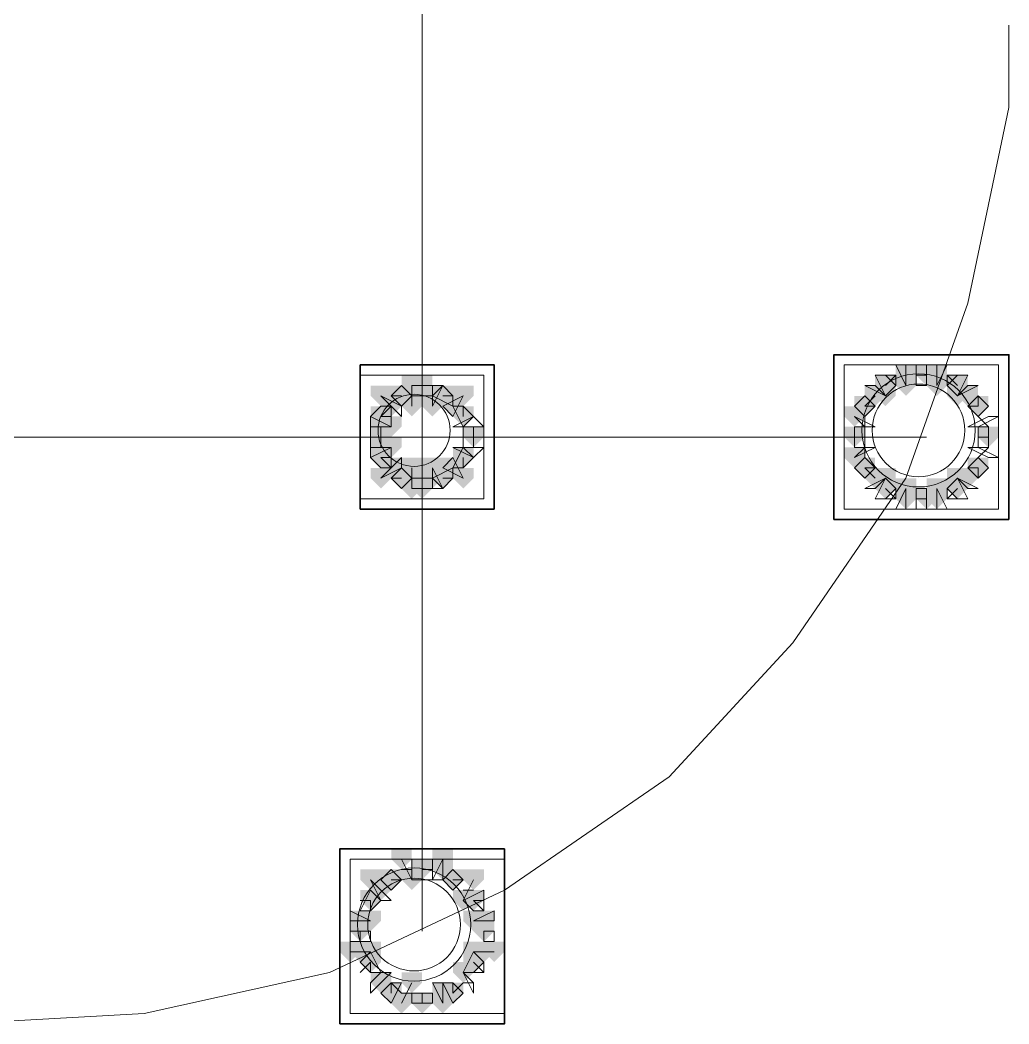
# Model space of a CAD drawing. Header units: millimetres. Extents: x 2315 to 4619, y 1334 to 1897.
# Drawn here: x 4200.13 to 4205.99, y 1535.71 to 1541.67 of the extents above; entities that cross this region are included whole.
import ezdxf

# ---------------------------------------------------------------- set-up
doc = ezdxf.new("R2010")
doc.units = ezdxf.units.MM
for name, color, linetype, true_color in [('PDF_10', 7, 'Continuous', 0x00b85c), ('PDF_AXIS', 7, 'Continuous', 0x00b85c), ('PDF_柱构件', 7, 'Continuous', 0x00b85c), ('PDF_转运站初步方案', 7, 'Continuous', 0x00b85c)]:
    doc.layers.add(name, color=color, linetype=linetype, true_color=true_color)
doc.layers.add('PDF_中心线层', color=1, linetype='Continuous')
doc.layers.add('PDF_粗实线层', color=7, linetype='Continuous')

msp = doc.modelspace()

# ---------------------------------------------------------------- hatches: boundary and pattern name
at = {"layer": 'PDF_10', "transparency": 33554559}
for points in [[(4205.5059, 1539.6195), (4205.4448, 1539.6195), (4205.4448, 1539.5584), (4205.5059, 1539.4974), (4205.567, 1539.5584), (4205.567, 1539.6195)], [(4205.5059, 1539.6195), (4205.4448, 1539.6195), (4205.4448, 1539.5584), (4205.5059, 1539.4974), (4205.567, 1539.5584), (4205.567, 1539.6195)], [(4202.5129, 1539.5584), (4202.4519, 1539.5584), (4202.4519, 1539.4974), (4202.5129, 1539.4363), (4202.574, 1539.4974), (4202.574, 1539.5584)], [(4202.5129, 1539.5584), (4202.4519, 1539.5584), (4202.4519, 1539.4974), (4202.5129, 1539.4363), (4202.574, 1539.4974), (4202.574, 1539.5584)], [(4205.2616, 1539.5584), (4205.2005, 1539.5584), (4205.2005, 1539.4974), (4205.2616, 1539.4363), (4205.3227, 1539.4974), (4205.3227, 1539.5584)], [(4205.2616, 1539.5584), (4205.2005, 1539.5584), (4205.2005, 1539.4974), (4205.2616, 1539.4363), (4205.3227, 1539.4974), (4205.3227, 1539.5584)], [(4205.6892, 1539.5584), (4205.6281, 1539.5584), (4205.6281, 1539.4974), (4205.6892, 1539.4363), (4205.7502, 1539.4974), (4205.7502, 1539.5584)], [(4205.6892, 1539.5584), (4205.6281, 1539.5584), (4205.6281, 1539.4974), (4205.6892, 1539.4363), (4205.7502, 1539.4974), (4205.7502, 1539.5584)], [(4202.3908, 1539.4974), (4202.3297, 1539.4974), (4202.3297, 1539.4363), (4202.3908, 1539.3752), (4202.4519, 1539.4363), (4202.4519, 1539.4974)], [(4202.3908, 1539.4974), (4202.3297, 1539.4974), (4202.3297, 1539.4363), (4202.3908, 1539.3752), (4202.4519, 1539.4363), (4202.4519, 1539.4974)], [(4202.3908, 1539.4974), (4202.3297, 1539.4974), (4202.3297, 1539.4363), (4202.3908, 1539.3752), (4202.4519, 1539.4363), (4202.4519, 1539.4974)], [(4202.6351, 1539.4974), (4202.574, 1539.4974), (4202.574, 1539.4363), (4202.6351, 1539.3752), (4202.6962, 1539.4363), (4202.6962, 1539.4974)], [(4202.6351, 1539.4974), (4202.574, 1539.4974), (4202.574, 1539.4363), (4202.6351, 1539.3752), (4202.6962, 1539.4363), (4202.6962, 1539.4974)], [(4205.1394, 1539.4363), (4205.0783, 1539.4363), (4205.0783, 1539.3752), (4205.1394, 1539.3141), (4205.2005, 1539.3752), (4205.2005, 1539.4363)], [(4205.1394, 1539.4363), (4205.0783, 1539.4363), (4205.0783, 1539.3752), (4205.1394, 1539.3141), (4205.2005, 1539.3752), (4205.2005, 1539.4363)], [(4205.8113, 1539.4363), (4205.7502, 1539.4363), (4205.7502, 1539.3752), (4205.8113, 1539.3141), (4205.8724, 1539.3752), (4205.8724, 1539.4363)], [(4205.8113, 1539.4363), (4205.7502, 1539.4363), (4205.7502, 1539.3752), (4205.8113, 1539.3141), (4205.8724, 1539.3752), (4205.8724, 1539.4363)], [(4202.2686, 1539.3752), (4202.2075, 1539.3752), (4202.2075, 1539.3141), (4202.2686, 1539.253), (4202.3297, 1539.3141), (4202.3297, 1539.3752)], [(4202.2686, 1539.3752), (4202.2075, 1539.3752), (4202.2075, 1539.3141), (4202.2686, 1539.253), (4202.3297, 1539.3141), (4202.3297, 1539.3752)], [(4202.7573, 1539.3752), (4202.6962, 1539.3752), (4202.6962, 1539.3141), (4202.7573, 1539.253), (4202.8183, 1539.3141), (4202.8183, 1539.3752)], [(4202.7573, 1539.3752), (4202.6962, 1539.3752), (4202.6962, 1539.3141), (4202.7573, 1539.253), (4202.8183, 1539.3141), (4202.8183, 1539.3752)], [(4202.7573, 1539.3752), (4202.6962, 1539.3752), (4202.6962, 1539.3141), (4202.7573, 1539.253), (4202.8183, 1539.3141), (4202.8183, 1539.3752)], [(4202.2686, 1539.253), (4202.2075, 1539.253), (4202.2075, 1539.192), (4202.2686, 1539.1309), (4202.3297, 1539.192), (4202.3297, 1539.253)], [(4202.2686, 1539.253), (4202.2075, 1539.253), (4202.2075, 1539.192), (4202.2686, 1539.1309), (4202.3297, 1539.192), (4202.3297, 1539.253)], [(4202.8183, 1539.253), (4202.7573, 1539.253), (4202.7573, 1539.192), (4202.8183, 1539.1309), (4202.8794, 1539.192), (4202.8794, 1539.253)], [(4202.8183, 1539.253), (4202.7573, 1539.253), (4202.7573, 1539.192), (4202.8183, 1539.1309), (4202.8794, 1539.192), (4202.8794, 1539.253)], [(4205.0783, 1539.253), (4205.0173, 1539.253), (4205.0173, 1539.192), (4205.0783, 1539.1309), (4205.1394, 1539.192), (4205.1394, 1539.253)], [(4205.0783, 1539.253), (4205.0173, 1539.253), (4205.0173, 1539.192), (4205.0783, 1539.1309), (4205.1394, 1539.192), (4205.1394, 1539.253)], [(4205.8724, 1539.253), (4205.8113, 1539.253), (4205.8113, 1539.192), (4205.8724, 1539.1309), (4205.9335, 1539.192), (4205.9335, 1539.253)], [(4205.8724, 1539.253), (4205.8113, 1539.253), (4205.8113, 1539.192), (4205.8724, 1539.1309), (4205.9335, 1539.192), (4205.9335, 1539.253)], [(4202.2686, 1539.1309), (4202.2075, 1539.1309), (4202.2075, 1539.0698), (4202.2686, 1539.0087), (4202.3297, 1539.0698), (4202.3297, 1539.1309)], [(4202.2686, 1539.1309), (4202.2075, 1539.1309), (4202.2075, 1539.0698), (4202.2686, 1539.0087), (4202.3297, 1539.0698), (4202.3297, 1539.1309)], [(4202.7573, 1539.1309), (4202.6962, 1539.1309), (4202.6962, 1539.0698), (4202.7573, 1539.0087), (4202.8183, 1539.0698), (4202.8183, 1539.1309)], [(4202.7573, 1539.1309), (4202.6962, 1539.1309), (4202.6962, 1539.0698), (4202.7573, 1539.0087), (4202.8183, 1539.0698), (4202.8183, 1539.1309)], [(4202.7573, 1539.1309), (4202.6962, 1539.1309), (4202.6962, 1539.0698), (4202.7573, 1539.0087), (4202.8183, 1539.0698), (4202.8183, 1539.1309)], [(4205.1394, 1539.0698), (4205.0783, 1539.0698), (4205.0783, 1539.0087), (4205.1394, 1538.9476), (4205.2005, 1539.0087), (4205.2005, 1539.0698)], [(4205.1394, 1539.0698), (4205.0783, 1539.0698), (4205.0783, 1539.0087), (4205.1394, 1538.9476), (4205.2005, 1539.0087), (4205.2005, 1539.0698)], [(4205.8113, 1539.0698), (4205.7502, 1539.0698), (4205.7502, 1539.0087), (4205.8113, 1538.9476), (4205.8724, 1539.0087), (4205.8724, 1539.0698)], [(4205.8113, 1539.0698), (4205.7502, 1539.0698), (4205.7502, 1539.0087), (4205.8113, 1538.9476), (4205.8724, 1539.0087), (4205.8724, 1539.0698)], [(4202.3908, 1539.0087), (4202.3297, 1539.0087), (4202.3297, 1538.9476), (4202.3908, 1538.8866), (4202.4519, 1538.9476), (4202.4519, 1539.0087)], [(4202.3908, 1539.0087), (4202.3297, 1539.0087), (4202.3297, 1538.9476), (4202.3908, 1538.8866), (4202.4519, 1538.9476), (4202.4519, 1539.0087)], [(4202.3908, 1539.0087), (4202.3297, 1539.0087), (4202.3297, 1538.9476), (4202.3908, 1538.8866), (4202.4519, 1538.9476), (4202.4519, 1539.0087)], [(4202.6351, 1539.0087), (4202.574, 1539.0087), (4202.574, 1538.9476), (4202.6351, 1538.8866), (4202.6962, 1538.9476), (4202.6962, 1539.0087)], [(4202.6351, 1539.0087), (4202.574, 1539.0087), (4202.574, 1538.9476), (4202.6351, 1538.8866), (4202.6962, 1538.9476), (4202.6962, 1539.0087)], [(4202.5129, 1538.9476), (4202.4519, 1538.9476), (4202.4519, 1538.8866), (4202.5129, 1538.8255), (4202.574, 1538.8866), (4202.574, 1538.9476)], [(4202.5129, 1538.9476), (4202.4519, 1538.9476), (4202.4519, 1538.8866), (4202.5129, 1538.8255), (4202.574, 1538.8866), (4202.574, 1538.9476)], [(4205.2616, 1538.9476), (4205.2005, 1538.9476), (4205.2005, 1538.8866), (4205.2616, 1538.8255), (4205.3227, 1538.8866), (4205.3227, 1538.9476)], [(4205.2616, 1538.9476), (4205.2005, 1538.9476), (4205.2005, 1538.8866), (4205.2616, 1538.8255), (4205.3227, 1538.8866), (4205.3227, 1538.9476)], [(4205.6892, 1538.9476), (4205.6281, 1538.9476), (4205.6281, 1538.8866), (4205.6892, 1538.8255), (4205.7502, 1538.8866), (4205.7502, 1538.9476)], [(4205.6892, 1538.9476), (4205.6281, 1538.9476), (4205.6281, 1538.8866), (4205.6892, 1538.8255), (4205.7502, 1538.8866), (4205.7502, 1538.9476)], [(4205.5059, 1538.8866), (4205.4448, 1538.8866), (4205.4448, 1538.8255), (4205.5059, 1538.7644), (4205.567, 1538.8255), (4205.567, 1538.8866)], [(4205.5059, 1538.8866), (4205.4448, 1538.8866), (4205.4448, 1538.8255), (4205.5059, 1538.7644), (4205.567, 1538.8255), (4205.567, 1538.8866)], [(4202.5129, 1536.6876), (4202.4519, 1536.6876), (4202.4519, 1536.6265), (4202.5129, 1536.5655), (4202.574, 1536.6265), (4202.574, 1536.6876)], [(4202.5129, 1536.6876), (4202.4519, 1536.6876), (4202.4519, 1536.6265), (4202.5129, 1536.5655), (4202.574, 1536.6265), (4202.574, 1536.6876)], [(4202.3297, 1536.6265), (4202.2686, 1536.6265), (4202.2686, 1536.5655), (4202.3297, 1536.5044), (4202.3908, 1536.5655), (4202.3908, 1536.6265)], [(4202.3297, 1536.6265), (4202.2686, 1536.6265), (4202.2686, 1536.5655), (4202.3297, 1536.5044), (4202.3908, 1536.5655), (4202.3908, 1536.6265)], [(4202.3297, 1536.6265), (4202.2686, 1536.6265), (4202.2686, 1536.5655), (4202.3297, 1536.5044), (4202.3908, 1536.5655), (4202.3908, 1536.6265)], [(4202.6962, 1536.6265), (4202.6351, 1536.6265), (4202.6351, 1536.5655), (4202.6962, 1536.5044), (4202.7573, 1536.5655), (4202.7573, 1536.6265)], [(4202.6962, 1536.6265), (4202.6351, 1536.6265), (4202.6351, 1536.5655), (4202.6962, 1536.5044), (4202.7573, 1536.5655), (4202.7573, 1536.6265)], [(4202.6962, 1536.6265), (4202.6351, 1536.6265), (4202.6351, 1536.5655), (4202.6962, 1536.5044), (4202.7573, 1536.5655), (4202.7573, 1536.6265)], [(4202.2075, 1536.5044), (4202.1464, 1536.5044), (4202.1464, 1536.4433), (4202.2075, 1536.3822), (4202.2686, 1536.4433), (4202.2686, 1536.5044)], [(4202.2075, 1536.5044), (4202.1464, 1536.5044), (4202.1464, 1536.4433), (4202.2075, 1536.3822), (4202.2686, 1536.4433), (4202.2686, 1536.5044)], [(4202.8183, 1536.5044), (4202.7573, 1536.5044), (4202.7573, 1536.4433), (4202.8183, 1536.3822), (4202.8794, 1536.4433), (4202.8794, 1536.5044)], [(4202.8183, 1536.5044), (4202.7573, 1536.5044), (4202.7573, 1536.4433), (4202.8183, 1536.3822), (4202.8794, 1536.4433), (4202.8794, 1536.5044)], [(4202.1464, 1536.3211), (4202.0854, 1536.3211), (4202.0854, 1536.2601), (4202.1464, 1536.199), (4202.2075, 1536.2601), (4202.2075, 1536.3211)], [(4202.1464, 1536.3211), (4202.0854, 1536.3211), (4202.0854, 1536.2601), (4202.1464, 1536.199), (4202.2075, 1536.2601), (4202.2075, 1536.3211)], [(4202.1464, 1536.3211), (4202.0854, 1536.3211), (4202.0854, 1536.2601), (4202.1464, 1536.199), (4202.2075, 1536.2601), (4202.2075, 1536.3211)], [(4202.8794, 1536.3211), (4202.8183, 1536.3211), (4202.8183, 1536.2601), (4202.8794, 1536.199), (4202.9405, 1536.2601), (4202.9405, 1536.3211)], [(4202.8794, 1536.3211), (4202.8183, 1536.3211), (4202.8183, 1536.2601), (4202.8794, 1536.199), (4202.9405, 1536.2601), (4202.9405, 1536.3211)], [(4202.2075, 1536.1379), (4202.1464, 1536.1379), (4202.1464, 1536.0768), (4202.2075, 1536.0157), (4202.2686, 1536.0768), (4202.2686, 1536.1379)], [(4202.2075, 1536.1379), (4202.1464, 1536.1379), (4202.1464, 1536.0768), (4202.2075, 1536.0157), (4202.2686, 1536.0768), (4202.2686, 1536.1379)], [(4202.8183, 1536.1379), (4202.7573, 1536.1379), (4202.7573, 1536.0768), (4202.8183, 1536.0157), (4202.8794, 1536.0768), (4202.8794, 1536.1379)], [(4202.8183, 1536.1379), (4202.7573, 1536.1379), (4202.7573, 1536.0768), (4202.8183, 1536.0157), (4202.8794, 1536.0768), (4202.8794, 1536.1379)], [(4202.3297, 1535.9547), (4202.2686, 1535.9547), (4202.2686, 1535.8936), (4202.3297, 1535.8325), (4202.3908, 1535.8936), (4202.3908, 1535.9547)], [(4202.3297, 1535.9547), (4202.2686, 1535.9547), (4202.2686, 1535.8936), (4202.3297, 1535.8325), (4202.3908, 1535.8936), (4202.3908, 1535.9547)], [(4202.6962, 1535.9547), (4202.6351, 1535.9547), (4202.6351, 1535.8936), (4202.6962, 1535.8325), (4202.7573, 1535.8936), (4202.7573, 1535.9547)], [(4202.6962, 1535.9547), (4202.6351, 1535.9547), (4202.6351, 1535.8936), (4202.6962, 1535.8325), (4202.7573, 1535.8936), (4202.7573, 1535.9547)], [(4202.5129, 1535.8936), (4202.4519, 1535.8936), (4202.4519, 1535.8325), (4202.5129, 1535.7714), (4202.574, 1535.8325), (4202.574, 1535.8936)], [(4202.5129, 1535.8936), (4202.4519, 1535.8936), (4202.4519, 1535.8325), (4202.5129, 1535.7714), (4202.574, 1535.8325), (4202.574, 1535.8936)]]:
    msp.add_hatch(color=256, dxfattribs=at).paths.add_polyline_path(points)
at = {"layer": 'PDF_柱构件', "transparency": 33554559}
for points in [[(4205.3837, 1539.6195), (4205.3227, 1539.6195), (4205.3227, 1539.5584), (4205.3837, 1539.4974), (4205.4448, 1539.5584), (4205.4448, 1539.6195)], [(4205.567, 1539.6195), (4205.5059, 1539.6195), (4205.5059, 1539.5584), (4205.567, 1539.4974), (4205.6281, 1539.5584), (4205.6281, 1539.6195)], [(4202.4519, 1539.5584), (4202.3908, 1539.5584), (4202.3908, 1539.4974), (4202.4519, 1539.4363), (4202.5129, 1539.4974), (4202.5129, 1539.5584)], [(4205.3837, 1539.5584), (4205.3227, 1539.5584), (4205.3227, 1539.4974), (4205.3837, 1539.4363), (4205.4448, 1539.4974), (4205.4448, 1539.5584)], [(4205.567, 1539.5584), (4205.5059, 1539.5584), (4205.5059, 1539.4974), (4205.567, 1539.4363), (4205.6281, 1539.4974), (4205.6281, 1539.5584)], [(4202.2686, 1539.4974), (4202.2075, 1539.4974), (4202.2075, 1539.4363), (4202.2686, 1539.3752), (4202.3297, 1539.4363), (4202.3297, 1539.4974)], [(4202.4519, 1539.4974), (4202.3908, 1539.4974), (4202.3908, 1539.4363), (4202.4519, 1539.3752), (4202.5129, 1539.4363), (4202.5129, 1539.4974)], [(4202.574, 1539.4974), (4202.5129, 1539.4974), (4202.5129, 1539.4363), (4202.574, 1539.3752), (4202.6351, 1539.4363), (4202.6351, 1539.4974)], [(4202.7573, 1539.4974), (4202.6962, 1539.4974), (4202.6962, 1539.4363), (4202.7573, 1539.3752), (4202.8183, 1539.4363), (4202.8183, 1539.4974)], [(4205.2005, 1539.4974), (4205.1394, 1539.4974), (4205.1394, 1539.4363), (4205.2005, 1539.3752), (4205.2616, 1539.4363), (4205.2616, 1539.4974)], [(4205.2616, 1539.4974), (4205.2005, 1539.4974), (4205.2005, 1539.4363), (4205.2616, 1539.3752), (4205.3227, 1539.4363), (4205.3227, 1539.4974)], [(4205.6892, 1539.4974), (4205.6281, 1539.4974), (4205.6281, 1539.4363), (4205.6892, 1539.3752), (4205.7502, 1539.4363), (4205.7502, 1539.4974)], [(4205.7502, 1539.4974), (4205.6892, 1539.4974), (4205.6892, 1539.4363), (4205.7502, 1539.3752), (4205.8113, 1539.4363), (4205.8113, 1539.4974)], [(4202.3297, 1539.4363), (4202.2686, 1539.4363), (4202.2686, 1539.3752), (4202.3297, 1539.3141), (4202.3908, 1539.3752), (4202.3908, 1539.4363)], [(4202.4519, 1539.4363), (4202.3908, 1539.4363), (4202.3908, 1539.3752), (4202.4519, 1539.3141), (4202.5129, 1539.3752), (4202.5129, 1539.4363)], [(4202.574, 1539.4363), (4202.5129, 1539.4363), (4202.5129, 1539.3752), (4202.574, 1539.3141), (4202.6351, 1539.3752), (4202.6351, 1539.4363)], [(4202.6962, 1539.4363), (4202.6351, 1539.4363), (4202.6351, 1539.3752), (4202.6962, 1539.3141), (4202.7573, 1539.3752), (4202.7573, 1539.4363)], [(4205.0783, 1539.3752), (4205.0173, 1539.3752), (4205.0173, 1539.3141), (4205.0783, 1539.253), (4205.1394, 1539.3141), (4205.1394, 1539.3752)], [(4202.2686, 1539.3141), (4202.2075, 1539.3141), (4202.2075, 1539.253), (4202.2686, 1539.192), (4202.3297, 1539.253), (4202.3297, 1539.3141)], [(4202.3297, 1539.3141), (4202.2686, 1539.3141), (4202.2686, 1539.253), (4202.3297, 1539.192), (4202.3908, 1539.253), (4202.3908, 1539.3141)], [(4202.2686, 1539.192), (4202.2075, 1539.192), (4202.2075, 1539.1309), (4202.2686, 1539.0698), (4202.3297, 1539.1309), (4202.3297, 1539.192)], [(4202.3297, 1539.192), (4202.2686, 1539.192), (4202.2686, 1539.1309), (4202.3297, 1539.0698), (4202.3908, 1539.1309), (4202.3908, 1539.192)], [(4205.0783, 1539.1309), (4205.0173, 1539.1309), (4205.0173, 1539.0698), (4205.0783, 1539.0087), (4205.1394, 1539.0698), (4205.1394, 1539.1309)], [(4202.3297, 1539.0698), (4202.2686, 1539.0698), (4202.2686, 1539.0087), (4202.3297, 1538.9476), (4202.3908, 1539.0087), (4202.3908, 1539.0698)], [(4202.4519, 1539.0698), (4202.3908, 1539.0698), (4202.3908, 1539.0087), (4202.4519, 1538.9476), (4202.5129, 1539.0087), (4202.5129, 1539.0698)], [(4202.574, 1539.0698), (4202.5129, 1539.0698), (4202.5129, 1539.0087), (4202.574, 1538.9476), (4202.6351, 1539.0087), (4202.6351, 1539.0698)], [(4202.6962, 1539.0698), (4202.6351, 1539.0698), (4202.6351, 1539.0087), (4202.6962, 1538.9476), (4202.7573, 1539.0087), (4202.7573, 1539.0698)], [(4202.2686, 1539.0087), (4202.2075, 1539.0087), (4202.2075, 1538.9476), (4202.2686, 1538.8866), (4202.3297, 1538.9476), (4202.3297, 1539.0087)], [(4202.4519, 1539.0087), (4202.3908, 1539.0087), (4202.3908, 1538.9476), (4202.4519, 1538.8866), (4202.5129, 1538.9476), (4202.5129, 1539.0087)], [(4202.574, 1539.0087), (4202.5129, 1539.0087), (4202.5129, 1538.9476), (4202.574, 1538.8866), (4202.6351, 1538.9476), (4202.6351, 1539.0087)], [(4202.7573, 1539.0087), (4202.6962, 1539.0087), (4202.6962, 1538.9476), (4202.7573, 1538.8866), (4202.8183, 1538.9476), (4202.8183, 1539.0087)], [(4205.2005, 1539.0087), (4205.1394, 1539.0087), (4205.1394, 1538.9476), (4205.2005, 1538.8866), (4205.2616, 1538.9476), (4205.2616, 1539.0087)], [(4205.2616, 1539.0087), (4205.2005, 1539.0087), (4205.2005, 1538.9476), (4205.2616, 1538.8866), (4205.3227, 1538.9476), (4205.3227, 1539.0087)], [(4205.6892, 1539.0087), (4205.6281, 1539.0087), (4205.6281, 1538.9476), (4205.6892, 1538.8866), (4205.7502, 1538.9476), (4205.7502, 1539.0087)], [(4205.7502, 1539.0087), (4205.6892, 1539.0087), (4205.6892, 1538.9476), (4205.7502, 1538.8866), (4205.8113, 1538.9476), (4205.8113, 1539.0087)], [(4202.4519, 1538.9476), (4202.3908, 1538.9476), (4202.3908, 1538.8866), (4202.4519, 1538.8255), (4202.5129, 1538.8866), (4202.5129, 1538.9476)], [(4205.3837, 1538.9476), (4205.3227, 1538.9476), (4205.3227, 1538.8866), (4205.3837, 1538.8255), (4205.4448, 1538.8866), (4205.4448, 1538.9476)], [(4205.567, 1538.9476), (4205.5059, 1538.9476), (4205.5059, 1538.8866), (4205.567, 1538.8255), (4205.6281, 1538.8866), (4205.6281, 1538.9476)], [(4205.3837, 1538.8866), (4205.3227, 1538.8866), (4205.3227, 1538.8255), (4205.3837, 1538.7644), (4205.4448, 1538.8255), (4205.4448, 1538.8866)], [(4205.567, 1538.8866), (4205.5059, 1538.8866), (4205.5059, 1538.8255), (4205.567, 1538.7644), (4205.6281, 1538.8255), (4205.6281, 1538.8866)], [(4202.3908, 1536.7487), (4202.3297, 1536.7487), (4202.3297, 1536.6876), (4202.3908, 1536.6265), (4202.4519, 1536.6876), (4202.4519, 1536.7487)], [(4202.6351, 1536.7487), (4202.574, 1536.7487), (4202.574, 1536.6876), (4202.6351, 1536.6265), (4202.6962, 1536.6876), (4202.6962, 1536.7487)], [(4202.6351, 1536.6876), (4202.574, 1536.6876), (4202.574, 1536.6265), (4202.6351, 1536.5655), (4202.6962, 1536.6265), (4202.6962, 1536.6876)], [(4202.2075, 1536.6265), (4202.1464, 1536.6265), (4202.1464, 1536.5655), (4202.2075, 1536.5044), (4202.2686, 1536.5655), (4202.2686, 1536.6265)], [(4202.4519, 1536.6265), (4202.3908, 1536.6265), (4202.3908, 1536.5655), (4202.4519, 1536.5044), (4202.5129, 1536.5655), (4202.5129, 1536.6265)], [(4202.8183, 1536.6265), (4202.7573, 1536.6265), (4202.7573, 1536.5655), (4202.8183, 1536.5044), (4202.8794, 1536.5655), (4202.8794, 1536.6265)], [(4202.2686, 1536.5655), (4202.2075, 1536.5655), (4202.2075, 1536.5044), (4202.2686, 1536.4433), (4202.3297, 1536.5044), (4202.3297, 1536.5655)], [(4202.7573, 1536.5044), (4202.6962, 1536.5044), (4202.6962, 1536.4433), (4202.7573, 1536.3822), (4202.8183, 1536.4433), (4202.8183, 1536.5044)], [(4202.1464, 1536.3822), (4202.0854, 1536.3822), (4202.0854, 1536.3211), (4202.1464, 1536.2601), (4202.2075, 1536.3211), (4202.2075, 1536.3822)], [(4202.2075, 1536.3822), (4202.1464, 1536.3822), (4202.1464, 1536.3211), (4202.2075, 1536.2601), (4202.2686, 1536.3211), (4202.2686, 1536.3822)], [(4202.8183, 1536.3822), (4202.7573, 1536.3822), (4202.7573, 1536.3211), (4202.8183, 1536.2601), (4202.8794, 1536.3211), (4202.8794, 1536.3822)], [(4202.8794, 1536.3822), (4202.8183, 1536.3822), (4202.8183, 1536.3211), (4202.8794, 1536.2601), (4202.9405, 1536.3211), (4202.9405, 1536.3822)], [(4202.0854, 1536.199), (4202.0243, 1536.199), (4202.0243, 1536.1379), (4202.0854, 1536.0768), (4202.1464, 1536.1379), (4202.1464, 1536.199)], [(4202.1464, 1536.199), (4202.0854, 1536.199), (4202.0854, 1536.1379), (4202.1464, 1536.0768), (4202.2075, 1536.1379), (4202.2075, 1536.199)], [(4202.2075, 1536.199), (4202.1464, 1536.199), (4202.1464, 1536.1379), (4202.2075, 1536.0768), (4202.2686, 1536.1379), (4202.2686, 1536.199)], [(4202.8183, 1536.199), (4202.7573, 1536.199), (4202.7573, 1536.1379), (4202.8183, 1536.0768), (4202.8794, 1536.1379), (4202.8794, 1536.199)], [(4202.8794, 1536.199), (4202.8183, 1536.199), (4202.8183, 1536.1379), (4202.8794, 1536.0768), (4202.9405, 1536.1379), (4202.9405, 1536.199)], [(4202.9405, 1536.199), (4202.8794, 1536.199), (4202.8794, 1536.1379), (4202.9405, 1536.0768), (4203.0016, 1536.1379), (4203.0016, 1536.199)], [(4202.7573, 1536.0768), (4202.6962, 1536.0768), (4202.6962, 1536.0157), (4202.7573, 1535.9547), (4202.8183, 1536.0157), (4202.8183, 1536.0768)], [(4202.2686, 1536.0157), (4202.2075, 1536.0157), (4202.2075, 1535.9547), (4202.2686, 1535.8936), (4202.3297, 1535.9547), (4202.3297, 1536.0157)], [(4202.4519, 1536.0157), (4202.3908, 1536.0157), (4202.3908, 1535.9547), (4202.4519, 1535.8936), (4202.5129, 1535.9547), (4202.5129, 1536.0157)], [(4202.6351, 1535.9547), (4202.574, 1535.9547), (4202.574, 1535.8936), (4202.6351, 1535.8325), (4202.6962, 1535.8936), (4202.6962, 1535.9547)], [(4202.3908, 1535.8936), (4202.3297, 1535.8936), (4202.3297, 1535.8325), (4202.3908, 1535.7714), (4202.4519, 1535.8325), (4202.4519, 1535.8936)], [(4202.6351, 1535.8936), (4202.574, 1535.8936), (4202.574, 1535.8325), (4202.6351, 1535.7714), (4202.6962, 1535.8325), (4202.6962, 1535.8936)]]:
    msp.add_hatch(color=256, dxfattribs=at).paths.add_polyline_path(points)
at = {"layer": 'PDF_转运站初步方案', "transparency": 33554559}
for points in [[(4205.5059, 1539.6195), (4205.4448, 1539.6195), (4205.4448, 1539.5584), (4205.5059, 1539.4974), (4205.567, 1539.5584), (4205.567, 1539.6195)], [(4205.5059, 1539.6195), (4205.4448, 1539.6195), (4205.4448, 1539.5584), (4205.5059, 1539.4974), (4205.567, 1539.5584), (4205.567, 1539.6195)], [(4202.5129, 1539.5584), (4202.4519, 1539.5584), (4202.4519, 1539.4974), (4202.5129, 1539.4363), (4202.574, 1539.4974), (4202.574, 1539.5584)], [(4202.5129, 1539.5584), (4202.4519, 1539.5584), (4202.4519, 1539.4974), (4202.5129, 1539.4363), (4202.574, 1539.4974), (4202.574, 1539.5584)], [(4205.2616, 1539.5584), (4205.2005, 1539.5584), (4205.2005, 1539.4974), (4205.2616, 1539.4363), (4205.3227, 1539.4974), (4205.3227, 1539.5584)], [(4205.2616, 1539.5584), (4205.2005, 1539.5584), (4205.2005, 1539.4974), (4205.2616, 1539.4363), (4205.3227, 1539.4974), (4205.3227, 1539.5584)], [(4205.6892, 1539.5584), (4205.6281, 1539.5584), (4205.6281, 1539.4974), (4205.6892, 1539.4363), (4205.7502, 1539.4974), (4205.7502, 1539.5584)], [(4205.6892, 1539.5584), (4205.6281, 1539.5584), (4205.6281, 1539.4974), (4205.6892, 1539.4363), (4205.7502, 1539.4974), (4205.7502, 1539.5584)], [(4202.3908, 1539.4974), (4202.3297, 1539.4974), (4202.3297, 1539.4363), (4202.3908, 1539.3752), (4202.4519, 1539.4363), (4202.4519, 1539.4974)], [(4202.3908, 1539.4974), (4202.3297, 1539.4974), (4202.3297, 1539.4363), (4202.3908, 1539.3752), (4202.4519, 1539.4363), (4202.4519, 1539.4974)], [(4202.6351, 1539.4974), (4202.574, 1539.4974), (4202.574, 1539.4363), (4202.6351, 1539.3752), (4202.6962, 1539.4363), (4202.6962, 1539.4974)], [(4202.6351, 1539.4974), (4202.574, 1539.4974), (4202.574, 1539.4363), (4202.6351, 1539.3752), (4202.6962, 1539.4363), (4202.6962, 1539.4974)], [(4205.1394, 1539.4363), (4205.0783, 1539.4363), (4205.0783, 1539.3752), (4205.1394, 1539.3141), (4205.2005, 1539.3752), (4205.2005, 1539.4363)], [(4205.1394, 1539.4363), (4205.0783, 1539.4363), (4205.0783, 1539.3752), (4205.1394, 1539.3141), (4205.2005, 1539.3752), (4205.2005, 1539.4363)], [(4205.8113, 1539.4363), (4205.7502, 1539.4363), (4205.7502, 1539.3752), (4205.8113, 1539.3141), (4205.8724, 1539.3752), (4205.8724, 1539.4363)], [(4205.8113, 1539.4363), (4205.7502, 1539.4363), (4205.7502, 1539.3752), (4205.8113, 1539.3141), (4205.8724, 1539.3752), (4205.8724, 1539.4363)], [(4202.2686, 1539.3752), (4202.2075, 1539.3752), (4202.2075, 1539.3141), (4202.2686, 1539.253), (4202.3297, 1539.3141), (4202.3297, 1539.3752)], [(4202.2686, 1539.3752), (4202.2075, 1539.3752), (4202.2075, 1539.3141), (4202.2686, 1539.253), (4202.3297, 1539.3141), (4202.3297, 1539.3752)], [(4202.7573, 1539.3752), (4202.6962, 1539.3752), (4202.6962, 1539.3141), (4202.7573, 1539.253), (4202.8183, 1539.3141), (4202.8183, 1539.3752)], [(4202.7573, 1539.3752), (4202.6962, 1539.3752), (4202.6962, 1539.3141), (4202.7573, 1539.253), (4202.8183, 1539.3141), (4202.8183, 1539.3752)], [(4202.2686, 1539.253), (4202.2075, 1539.253), (4202.2075, 1539.192), (4202.2686, 1539.1309), (4202.3297, 1539.192), (4202.3297, 1539.253)], [(4202.2686, 1539.253), (4202.2075, 1539.253), (4202.2075, 1539.192), (4202.2686, 1539.1309), (4202.3297, 1539.192), (4202.3297, 1539.253)], [(4202.8183, 1539.253), (4202.7573, 1539.253), (4202.7573, 1539.192), (4202.8183, 1539.1309), (4202.8794, 1539.192), (4202.8794, 1539.253)], [(4202.8183, 1539.253), (4202.7573, 1539.253), (4202.7573, 1539.192), (4202.8183, 1539.1309), (4202.8794, 1539.192), (4202.8794, 1539.253)], [(4205.0783, 1539.253), (4205.0173, 1539.253), (4205.0173, 1539.192), (4205.0783, 1539.1309), (4205.1394, 1539.192), (4205.1394, 1539.253)], [(4205.0783, 1539.253), (4205.0173, 1539.253), (4205.0173, 1539.192), (4205.0783, 1539.1309), (4205.1394, 1539.192), (4205.1394, 1539.253)], [(4205.8724, 1539.253), (4205.8113, 1539.253), (4205.8113, 1539.192), (4205.8724, 1539.1309), (4205.9335, 1539.192), (4205.9335, 1539.253)], [(4205.8724, 1539.253), (4205.8113, 1539.253), (4205.8113, 1539.192), (4205.8724, 1539.1309), (4205.9335, 1539.192), (4205.9335, 1539.253)], [(4202.2686, 1539.1309), (4202.2075, 1539.1309), (4202.2075, 1539.0698), (4202.2686, 1539.0087), (4202.3297, 1539.0698), (4202.3297, 1539.1309)], [(4202.2686, 1539.1309), (4202.2075, 1539.1309), (4202.2075, 1539.0698), (4202.2686, 1539.0087), (4202.3297, 1539.0698), (4202.3297, 1539.1309)], [(4202.7573, 1539.1309), (4202.6962, 1539.1309), (4202.6962, 1539.0698), (4202.7573, 1539.0087), (4202.8183, 1539.0698), (4202.8183, 1539.1309)], [(4202.7573, 1539.1309), (4202.6962, 1539.1309), (4202.6962, 1539.0698), (4202.7573, 1539.0087), (4202.8183, 1539.0698), (4202.8183, 1539.1309)], [(4205.1394, 1539.0698), (4205.0783, 1539.0698), (4205.0783, 1539.0087), (4205.1394, 1538.9476), (4205.2005, 1539.0087), (4205.2005, 1539.0698)], [(4205.1394, 1539.0698), (4205.0783, 1539.0698), (4205.0783, 1539.0087), (4205.1394, 1538.9476), (4205.2005, 1539.0087), (4205.2005, 1539.0698)], [(4205.8113, 1539.0698), (4205.7502, 1539.0698), (4205.7502, 1539.0087), (4205.8113, 1538.9476), (4205.8724, 1539.0087), (4205.8724, 1539.0698)], [(4205.8113, 1539.0698), (4205.7502, 1539.0698), (4205.7502, 1539.0087), (4205.8113, 1538.9476), (4205.8724, 1539.0087), (4205.8724, 1539.0698)], [(4202.3908, 1539.0087), (4202.3297, 1539.0087), (4202.3297, 1538.9476), (4202.3908, 1538.8866), (4202.4519, 1538.9476), (4202.4519, 1539.0087)], [(4202.3908, 1539.0087), (4202.3297, 1539.0087), (4202.3297, 1538.9476), (4202.3908, 1538.8866), (4202.4519, 1538.9476), (4202.4519, 1539.0087)], [(4202.6351, 1539.0087), (4202.574, 1539.0087), (4202.574, 1538.9476), (4202.6351, 1538.8866), (4202.6962, 1538.9476), (4202.6962, 1539.0087)], [(4202.6351, 1539.0087), (4202.574, 1539.0087), (4202.574, 1538.9476), (4202.6351, 1538.8866), (4202.6962, 1538.9476), (4202.6962, 1539.0087)], [(4202.5129, 1538.9476), (4202.4519, 1538.9476), (4202.4519, 1538.8866), (4202.5129, 1538.8255), (4202.574, 1538.8866), (4202.574, 1538.9476)], [(4202.5129, 1538.9476), (4202.4519, 1538.9476), (4202.4519, 1538.8866), (4202.5129, 1538.8255), (4202.574, 1538.8866), (4202.574, 1538.9476)], [(4205.2616, 1538.9476), (4205.2005, 1538.9476), (4205.2005, 1538.8866), (4205.2616, 1538.8255), (4205.3227, 1538.8866), (4205.3227, 1538.9476)], [(4205.2616, 1538.9476), (4205.2005, 1538.9476), (4205.2005, 1538.8866), (4205.2616, 1538.8255), (4205.3227, 1538.8866), (4205.3227, 1538.9476)], [(4205.6892, 1538.9476), (4205.6281, 1538.9476), (4205.6281, 1538.8866), (4205.6892, 1538.8255), (4205.7502, 1538.8866), (4205.7502, 1538.9476)], [(4205.6892, 1538.9476), (4205.6281, 1538.9476), (4205.6281, 1538.8866), (4205.6892, 1538.8255), (4205.7502, 1538.8866), (4205.7502, 1538.9476)], [(4205.5059, 1538.8866), (4205.4448, 1538.8866), (4205.4448, 1538.8255), (4205.5059, 1538.7644), (4205.567, 1538.8255), (4205.567, 1538.8866)], [(4205.5059, 1538.8866), (4205.4448, 1538.8866), (4205.4448, 1538.8255), (4205.5059, 1538.7644), (4205.567, 1538.8255), (4205.567, 1538.8866)], [(4202.5129, 1536.6876), (4202.4519, 1536.6876), (4202.4519, 1536.6265), (4202.5129, 1536.5655), (4202.574, 1536.6265), (4202.574, 1536.6876)], [(4202.5129, 1536.6876), (4202.4519, 1536.6876), (4202.4519, 1536.6265), (4202.5129, 1536.5655), (4202.574, 1536.6265), (4202.574, 1536.6876)], [(4202.3297, 1536.6265), (4202.2686, 1536.6265), (4202.2686, 1536.5655), (4202.3297, 1536.5044), (4202.3908, 1536.5655), (4202.3908, 1536.6265)], [(4202.3297, 1536.6265), (4202.2686, 1536.6265), (4202.2686, 1536.5655), (4202.3297, 1536.5044), (4202.3908, 1536.5655), (4202.3908, 1536.6265)], [(4202.6962, 1536.6265), (4202.6351, 1536.6265), (4202.6351, 1536.5655), (4202.6962, 1536.5044), (4202.7573, 1536.5655), (4202.7573, 1536.6265)], [(4202.6962, 1536.6265), (4202.6351, 1536.6265), (4202.6351, 1536.5655), (4202.6962, 1536.5044), (4202.7573, 1536.5655), (4202.7573, 1536.6265)], [(4202.2075, 1536.5044), (4202.1464, 1536.5044), (4202.1464, 1536.4433), (4202.2075, 1536.3822), (4202.2686, 1536.4433), (4202.2686, 1536.5044)], [(4202.2075, 1536.5044), (4202.1464, 1536.5044), (4202.1464, 1536.4433), (4202.2075, 1536.3822), (4202.2686, 1536.4433), (4202.2686, 1536.5044)], [(4202.8183, 1536.5044), (4202.7573, 1536.5044), (4202.7573, 1536.4433), (4202.8183, 1536.3822), (4202.8794, 1536.4433), (4202.8794, 1536.5044)], [(4202.8183, 1536.5044), (4202.7573, 1536.5044), (4202.7573, 1536.4433), (4202.8183, 1536.3822), (4202.8794, 1536.4433), (4202.8794, 1536.5044)], [(4202.1464, 1536.3211), (4202.0854, 1536.3211), (4202.0854, 1536.2601), (4202.1464, 1536.199), (4202.2075, 1536.2601), (4202.2075, 1536.3211)], [(4202.1464, 1536.3211), (4202.0854, 1536.3211), (4202.0854, 1536.2601), (4202.1464, 1536.199), (4202.2075, 1536.2601), (4202.2075, 1536.3211)], [(4202.8794, 1536.3211), (4202.8183, 1536.3211), (4202.8183, 1536.2601), (4202.8794, 1536.199), (4202.9405, 1536.2601), (4202.9405, 1536.3211)], [(4202.8794, 1536.3211), (4202.8183, 1536.3211), (4202.8183, 1536.2601), (4202.8794, 1536.199), (4202.9405, 1536.2601), (4202.9405, 1536.3211)], [(4202.2075, 1536.1379), (4202.1464, 1536.1379), (4202.1464, 1536.0768), (4202.2075, 1536.0157), (4202.2686, 1536.0768), (4202.2686, 1536.1379)], [(4202.2075, 1536.1379), (4202.1464, 1536.1379), (4202.1464, 1536.0768), (4202.2075, 1536.0157), (4202.2686, 1536.0768), (4202.2686, 1536.1379)], [(4202.8183, 1536.1379), (4202.7573, 1536.1379), (4202.7573, 1536.0768), (4202.8183, 1536.0157), (4202.8794, 1536.0768), (4202.8794, 1536.1379)], [(4202.8183, 1536.1379), (4202.7573, 1536.1379), (4202.7573, 1536.0768), (4202.8183, 1536.0157), (4202.8794, 1536.0768), (4202.8794, 1536.1379)], [(4202.3297, 1535.9547), (4202.2686, 1535.9547), (4202.2686, 1535.8936), (4202.3297, 1535.8325), (4202.3908, 1535.8936), (4202.3908, 1535.9547)], [(4202.3297, 1535.9547), (4202.2686, 1535.9547), (4202.2686, 1535.8936), (4202.3297, 1535.8325), (4202.3908, 1535.8936), (4202.3908, 1535.9547)], [(4202.6962, 1535.9547), (4202.6351, 1535.9547), (4202.6351, 1535.8936), (4202.6962, 1535.8325), (4202.7573, 1535.8936), (4202.7573, 1535.9547)], [(4202.6962, 1535.9547), (4202.6351, 1535.9547), (4202.6351, 1535.8936), (4202.6962, 1535.8325), (4202.7573, 1535.8936), (4202.7573, 1535.9547)], [(4202.5129, 1535.8936), (4202.4519, 1535.8936), (4202.4519, 1535.8325), (4202.5129, 1535.7714), (4202.574, 1535.8325), (4202.574, 1535.8936)], [(4202.5129, 1535.8936), (4202.4519, 1535.8936), (4202.4519, 1535.8325), (4202.5129, 1535.7714), (4202.574, 1535.8325), (4202.574, 1535.8936)]]:
    msp.add_hatch(color=256, dxfattribs=at).paths.add_polyline_path(points)

# ---------------------------------------------------------------- linework, layer by layer
at = {"layer": 'PDF_10', "lineweight": 18}
for points in [[(4205.4448, 1539.5584), (4205.5059, 1539.5584), (4205.5059, 1539.6195)], [(4205.2616, 1539.4974), (4205.3227, 1539.5584)], [(4205.3227, 1539.4974), (4205.2616, 1539.5584)], [(4205.6281, 1539.5584), (4205.6892, 1539.4974)], [(4205.6281, 1539.4974), (4205.6892, 1539.5584)], [(4202.5129, 1539.4363), (4202.5129, 1539.4974), (4202.574, 1539.4974)], [(4202.3297, 1539.4363), (4202.3908, 1539.4363)], [(4202.6962, 1539.4363), (4202.6351, 1539.4363), (4202.6962, 1539.4363)], [(4205.2005, 1539.3752), (4205.1394, 1539.3752), (4205.2005, 1539.4363)], [(4205.8113, 1539.4363), (4205.8113, 1539.3752), (4205.7502, 1539.3752)], [(4202.3297, 1539.3141), (4202.2686, 1539.3141), (4202.3297, 1539.3752)], [(4202.7573, 1539.3752), (4202.7573, 1539.3141)], [(4202.2686, 1539.1309), (4202.2686, 1539.253)], [(4202.8183, 1539.253), (4202.8183, 1539.1309)], [(4205.0783, 1539.1309), (4205.0783, 1539.253)], [(4205.8724, 1539.253), (4205.8724, 1539.1309)], [(4202.2686, 1539.192), (4202.2075, 1539.192)], [(4202.7573, 1539.192), (4202.8183, 1539.192)], [(4205.1394, 1539.192), (4205.0783, 1539.192)], [(4205.8113, 1539.192), (4205.8724, 1539.192)], [(4202.3297, 1539.0087), (4202.2686, 1539.0698), (4202.3297, 1539.0698)], [(4202.7573, 1539.0698), (4202.7573, 1539.0087)], [(4205.2005, 1538.9476), (4205.1394, 1539.0087), (4205.2005, 1539.0087)], [(4205.7502, 1539.0087), (4205.8113, 1539.0087), (4205.8113, 1538.9476)], [(4202.3908, 1538.9476), (4202.3297, 1538.9476)], [(4202.574, 1538.8866), (4202.5129, 1538.8866), (4202.5129, 1538.9476)], [(4202.6962, 1538.9476), (4202.6351, 1538.9476), (4202.6962, 1538.9476)], [(4205.3227, 1538.8255), (4205.2616, 1538.8866)], [(4205.3227, 1538.8866), (4205.2616, 1538.8255)], [(4205.6892, 1538.8866), (4205.6281, 1538.8255)], [(4205.6281, 1538.8866), (4205.6892, 1538.8255)], [(4205.5059, 1538.7644), (4205.5059, 1538.8255), (4205.4448, 1538.8255)], [(4202.574, 1536.6265), (4202.5129, 1536.6265), (4202.5129, 1536.5655)], [(4202.3908, 1536.5655), (4202.3297, 1536.5655)], [(4202.7573, 1536.5655), (4202.6962, 1536.5655)], [(4202.1464, 1536.4433), (4202.2075, 1536.4433), (4202.2075, 1536.3822)], [(4202.8794, 1536.3822), (4202.8183, 1536.4433), (4202.8794, 1536.4433)], [(4202.1464, 1536.2601), (4202.1464, 1536.199)], [(4202.8794, 1536.199), (4202.8794, 1536.2601), (4202.9405, 1536.2601)], [(4202.1464, 1536.0157), (4202.2075, 1536.0768), (4202.2075, 1536.0157)], [(4202.8183, 1536.0157), (4202.8794, 1536.0768)], [(4202.8183, 1536.0768), (4202.8794, 1536.0157)], [(4202.3297, 1535.8936), (4202.3297, 1535.9547), (4202.3908, 1535.8936)], [(4202.6962, 1535.9547), (4202.6962, 1535.8936), (4202.7573, 1535.9547)], [(4202.5129, 1535.8936), (4202.5129, 1535.8325), (4202.574, 1535.8325)]]:
    msp.add_lwpolyline(points, dxfattribs=at)
at = {"layer": 'PDF_AXIS', "lineweight": 18}
for points in [[(4205.9335, 1538.7644), (4205.9335, 1539.6195), (4205.0173, 1539.6195), (4205.0173, 1538.7644)], [(4202.8794, 1538.8255), (4202.8794, 1539.5584), (4202.1464, 1539.5584), (4202.1464, 1538.8255)], [(4202.0854, 1535.7714), (4202.0854, 1536.6876), (4203.0016, 1536.6876), (4203.0016, 1535.7714)]]:
    msp.add_lwpolyline(points, close=True, dxfattribs=at)
at = {"layer": 'PDF_中心线层', "color": 112, "lineweight": 18, "true_color": 0x00b85c}
for points in [[(4202.5129, 1547.1325), (4202.5129, 1536.2601)], [(4205.9946, 1541.6352), (4205.9946, 1541.1466), (4205.7502, 1539.986), (4205.3837, 1538.9476), (4204.7119, 1537.9703), (4203.9789, 1537.1763), (4203.0016, 1536.5044), (4201.9632, 1536.0157), (4200.8637, 1535.7714), (4199.7643, 1535.7103), (4198.6037, 1535.8325), (4197.5043, 1536.2601), (4197.0156, 1536.5655)], [(4205.5059, 1539.192), (4194.5724, 1539.192)]]:
    msp.add_lwpolyline(points, dxfattribs=at)
at = {"layer": 'PDF_柱构件', "lineweight": 18}
for points in [[(4205.3227, 1539.6195), (4205.3837, 1539.4974), (4205.3837, 1539.6195)], [(4205.4448, 1539.4974), (4205.5059, 1539.4974), (4205.5059, 1539.6195), (4205.4448, 1539.6195)], [(4205.567, 1539.6195), (4205.567, 1539.4974), (4205.6281, 1539.6195)], [(4205.2616, 1539.4363), (4205.3227, 1539.4974), (4205.3227, 1539.5584), (4205.2005, 1539.5584)], [(4205.6281, 1539.4974), (4205.6892, 1539.4363), (4205.7502, 1539.5584), (4205.6281, 1539.5584)], [(4202.3908, 1539.3752), (4202.4519, 1539.4363), (4202.3908, 1539.4974), (4202.3297, 1539.4363)], [(4202.4519, 1539.4974), (4202.4519, 1539.3752)], [(4202.4519, 1539.4363), (4202.574, 1539.4363), (4202.574, 1539.4974), (4202.4519, 1539.4974)], [(4202.574, 1539.4974), (4202.574, 1539.3752), (4202.6351, 1539.4974)], [(4202.574, 1539.4363), (4202.6962, 1539.3752), (4202.6962, 1539.4363), (4202.6351, 1539.4974)], [(4205.1394, 1539.4974), (4205.2616, 1539.4363), (4205.2005, 1539.4974)], [(4205.7502, 1539.4974), (4205.6892, 1539.4363), (4205.8113, 1539.4974)], [(4202.2686, 1539.4363), (4202.3908, 1539.3141), (4202.3908, 1539.3752)], [(4202.7573, 1539.4363), (4202.6351, 1539.3752), (4202.6962, 1539.3141)], [(4205.1394, 1539.3141), (4205.2005, 1539.3752), (4205.1394, 1539.4363), (4205.0783, 1539.3752)], [(4205.7502, 1539.3752), (4205.8113, 1539.3141), (4205.8724, 1539.3752), (4205.8113, 1539.4363)], [(4202.3297, 1539.253), (4202.3297, 1539.3752), (4202.2686, 1539.3752), (4202.2075, 1539.3141)], [(4202.6962, 1539.3752), (4202.7573, 1539.253), (4202.8183, 1539.3141), (4202.7573, 1539.3752)], [(4202.2075, 1539.253), (4202.3297, 1539.253), (4202.2075, 1539.3141)], [(4202.8183, 1539.3141), (4202.6962, 1539.253), (4202.7573, 1539.253), (4202.8794, 1539.253)], [(4205.0783, 1539.3141), (4205.1394, 1539.253), (4205.2005, 1539.253)], [(4205.8724, 1539.3141), (4205.7502, 1539.253), (4205.8113, 1539.253), (4205.9335, 1539.3141)], [(4202.2686, 1539.1309), (4202.2686, 1539.253), (4202.2075, 1539.253), (4202.2075, 1539.1309)], [(4202.7573, 1539.253), (4202.7573, 1539.1309), (4202.8183, 1539.1309), (4202.8183, 1539.253)], [(4205.1394, 1539.1309), (4205.1394, 1539.253), (4205.0783, 1539.253), (4205.0783, 1539.1309)], [(4205.8113, 1539.253), (4205.8113, 1539.1309), (4205.8724, 1539.1309), (4205.8724, 1539.253)], [(4202.2075, 1539.0698), (4202.3297, 1539.1309), (4202.2075, 1539.1309)], [(4202.3297, 1539.0087), (4202.3297, 1539.1309), (4202.2075, 1539.0698), (4202.2686, 1539.0087)], [(4202.8794, 1539.1309), (4202.7573, 1539.1309), (4202.6962, 1539.1309), (4202.8183, 1539.0698)], [(4202.7573, 1539.1309), (4202.6962, 1539.0087), (4202.7573, 1539.0087), (4202.8183, 1539.0698)], [(4205.0783, 1539.0698), (4205.2005, 1539.1309), (4205.1394, 1539.1309)], [(4205.9335, 1539.0698), (4205.8113, 1539.1309), (4205.7502, 1539.1309), (4205.8724, 1539.0698)], [(4202.2686, 1538.9476), (4202.3908, 1539.0087), (4202.3908, 1539.0698)], [(4202.7573, 1538.9476), (4202.6962, 1539.0698), (4202.6351, 1539.0087)], [(4205.2005, 1539.0087), (4205.1394, 1539.0698), (4205.0783, 1539.0087), (4205.1394, 1538.9476)], [(4205.8113, 1539.0698), (4205.7502, 1539.0087), (4205.8113, 1538.9476), (4205.8724, 1539.0087)], [(4202.4519, 1538.9476), (4202.3908, 1539.0087), (4202.3297, 1538.9476), (4202.3908, 1538.8866)], [(4202.4519, 1538.8866), (4202.4519, 1539.0087)], [(4202.6351, 1538.8866), (4202.574, 1539.0087), (4202.574, 1538.8866)], [(4202.6962, 1539.0087), (4202.574, 1538.9476), (4202.6351, 1538.8866), (4202.6962, 1538.9476)], [(4202.574, 1538.9476), (4202.4519, 1538.9476), (4202.4519, 1538.8866), (4202.574, 1538.8866)], [(4205.2005, 1538.8866), (4205.2616, 1538.9476), (4205.1394, 1538.8866)], [(4205.3227, 1538.8866), (4205.2616, 1538.9476), (4205.2005, 1538.8255), (4205.3227, 1538.8255)], [(4205.6892, 1538.9476), (4205.6281, 1538.8866), (4205.6281, 1538.8255), (4205.7502, 1538.8255)], [(4205.8113, 1538.8866), (4205.6892, 1538.9476), (4205.7502, 1538.8866)], [(4205.3837, 1538.7644), (4205.3837, 1538.8866), (4205.3227, 1538.7644)], [(4205.5059, 1538.8866), (4205.4448, 1538.8866), (4205.4448, 1538.7644), (4205.5059, 1538.7644)], [(4205.6281, 1538.7644), (4205.567, 1538.8866), (4205.567, 1538.7644)], [(4202.3908, 1536.6876), (4202.4519, 1536.5655)], [(4202.574, 1536.5655), (4202.4519, 1536.5655), (4202.4519, 1536.6876), (4202.574, 1536.6876)], [(4202.6351, 1536.6876), (4202.6351, 1536.5655), (4202.574, 1536.5655)], [(4202.3908, 1536.5655), (4202.3297, 1536.5044), (4202.2686, 1536.5655), (4202.3297, 1536.6265)], [(4202.6962, 1536.5044), (4202.6351, 1536.5655), (4202.6962, 1536.6265), (4202.7573, 1536.5655)], [(4202.2075, 1536.5655), (4202.3297, 1536.4433), (4202.2686, 1536.4433)], [(4202.8183, 1536.5655), (4202.7573, 1536.4433)], [(4202.2686, 1536.4433), (4202.2075, 1536.3822), (4202.1464, 1536.3822), (4202.2075, 1536.5044)], [(4202.8183, 1536.3822), (4202.7573, 1536.4433), (4202.8794, 1536.5044), (4202.8794, 1536.3822)], [(4202.0854, 1536.3822), (4202.2075, 1536.3211), (4202.0854, 1536.3211)], [(4202.9405, 1536.3211), (4202.8183, 1536.3211), (4202.9405, 1536.3822)], [(4202.2075, 1536.2601), (4202.2075, 1536.199), (4202.0854, 1536.199), (4202.0854, 1536.2601)], [(4202.8794, 1536.199), (4202.8794, 1536.2601), (4202.9405, 1536.2601), (4202.9405, 1536.199)], [(4202.0854, 1536.1379), (4202.2075, 1536.1379)], [(4202.2075, 1536.1379), (4202.2686, 1536.0157), (4202.2075, 1536.0157), (4202.1464, 1536.0768)], [(4202.7573, 1536.0157), (4202.8183, 1536.1379), (4202.8794, 1536.0768), (4202.8794, 1536.0157)], [(4202.9405, 1536.1379), (4202.8183, 1536.1379)], [(4202.2075, 1535.9547), (4202.2686, 1536.0157), (4202.3297, 1536.0157), (4202.2075, 1535.8936)], [(4202.8183, 1535.8936), (4202.7573, 1536.0157), (4202.8183, 1535.9547)], [(4202.3297, 1535.9547), (4202.3908, 1535.9547), (4202.3297, 1535.8325), (4202.2686, 1535.8936)], [(4202.3908, 1535.8325), (4202.4519, 1535.9547)], [(4202.6351, 1535.8325), (4202.574, 1535.9547), (4202.6351, 1535.9547)], [(4202.6351, 1535.9547), (4202.6962, 1535.9547), (4202.7573, 1535.8936), (4202.6962, 1535.8325)], [(4202.4519, 1535.8936), (4202.574, 1535.8936), (4202.574, 1535.8325), (4202.4519, 1535.8325)]]:
    msp.add_lwpolyline(points, close=True, dxfattribs=at)
for points in [[(4205.1394, 1539.253), (4205.1394, 1539.3141)], [(4205.8113, 1539.3141), (4205.8724, 1539.253)], [(4202.7573, 1539.253), (4202.8183, 1539.253)], [(4202.8183, 1539.1309), (4202.7573, 1539.1309)], [(4205.1394, 1539.0698), (4205.1394, 1539.1309)], [(4205.8724, 1539.1309), (4205.8113, 1539.0698)], [(4202.4519, 1536.6265), (4202.3908, 1536.6265)], [(4202.8183, 1536.5044), (4202.7573, 1536.5044)], [(4202.7573, 1535.9547), (4202.8183, 1535.9547)], [(4202.3908, 1535.8936), (4202.4519, 1535.8936)]]:
    msp.add_lwpolyline(points, dxfattribs=at)
at = {"layer": 'PDF_粗实线层', "color": 112, "lineweight": 35, "true_color": 0x00b85c}
for points in [[(4205.9946, 1538.7033), (4205.9946, 1539.6806), (4204.9562, 1539.6806), (4204.9562, 1538.7033)], [(4202.9405, 1538.7644), (4202.1464, 1538.7644), (4202.1464, 1539.6195), (4202.9405, 1539.6195)], [(4202.0243, 1535.7103), (4202.0243, 1536.7487), (4203.0016, 1536.7487), (4203.0016, 1535.7103)]]:
    msp.add_lwpolyline(points, close=True, dxfattribs=at)
at = {"layer": 'PDF_转运站初步方案', "lineweight": 18}
for centre, radius in [((4205.4584, 1539.2318), 0.3359), ((4205.4584, 1539.2318), 0.2749), ((4202.4653, 1539.2318), 0.2138), ((4202.4653, 1539.2318), 0.2138), ((4202.4653, 1536.2997), 0.3359), ((4202.4653, 1536.2997), 0.2749)]:
    msp.add_circle(centre, radius, dxfattribs=at)

doc.saveas('drawing.dxf')
